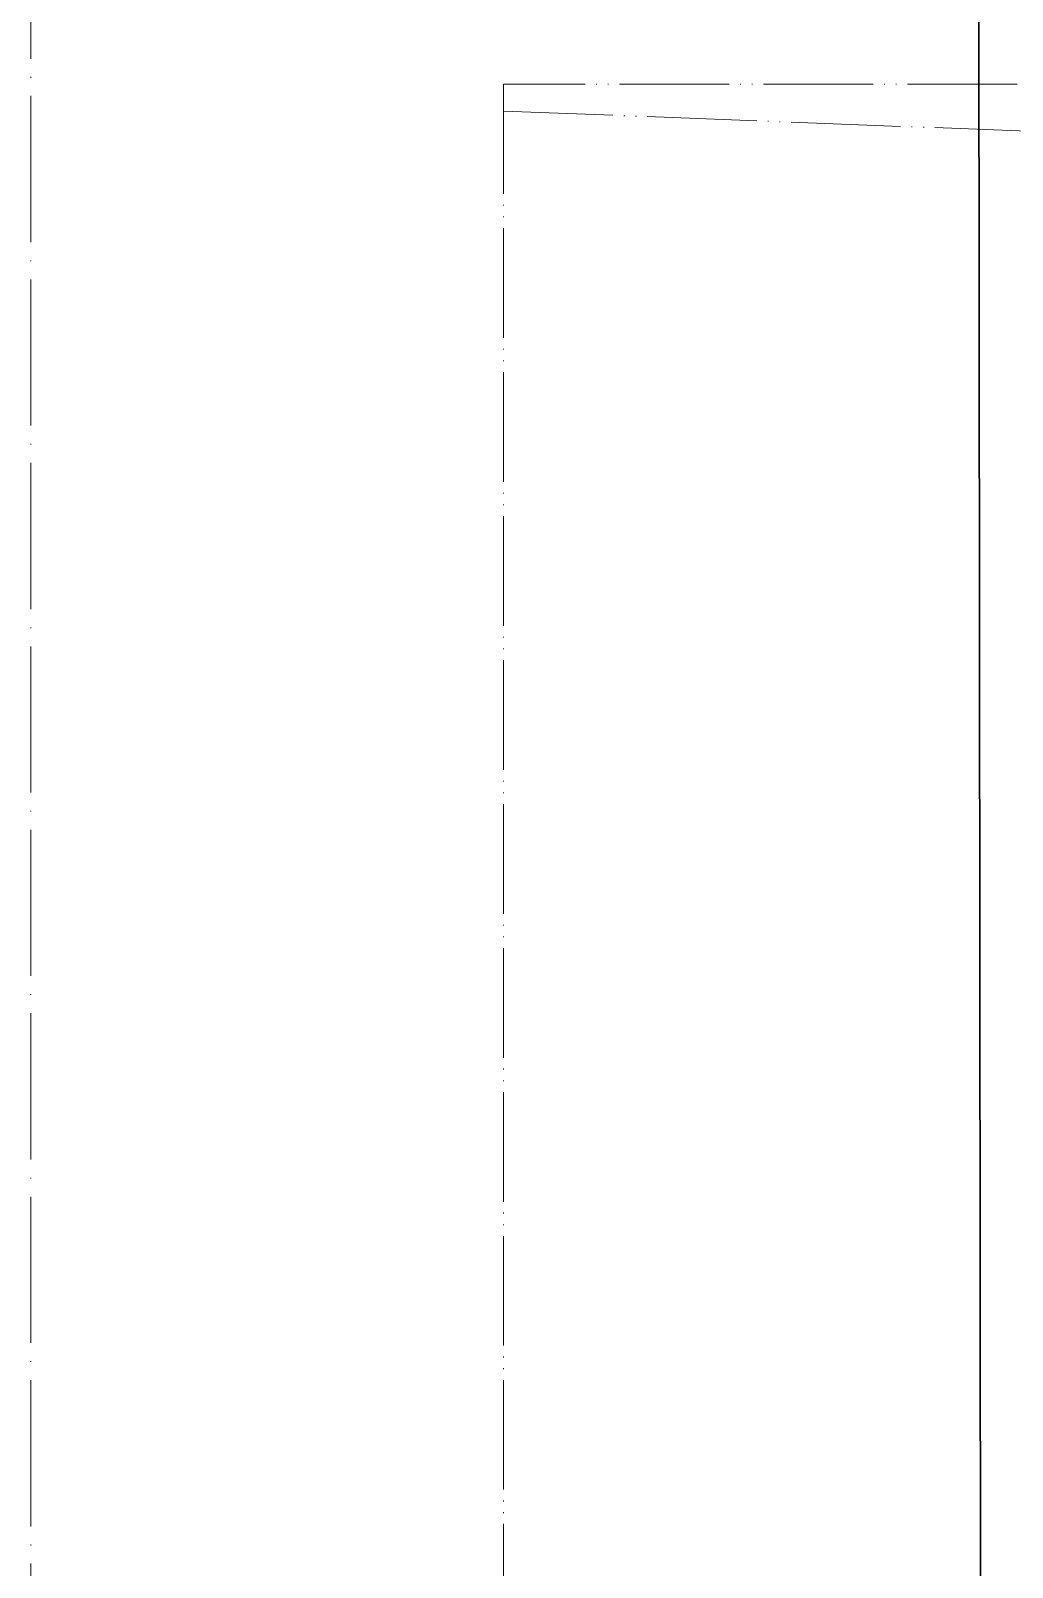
# Model space of a CAD drawing. Header units: millimetres. Extents: x -13069 to 207500, y -71366 to 56785.
# Drawn here: x -0.4 to 133.9, y 10032.1 to 10242.3 of the extents above; entities that cross this region are included whole.
import ezdxf

# ---------------------------------------------------------------- set-up
doc = ezdxf.new("R2010")
doc.units = ezdxf.units.MM
doc.linetypes.add('ADSK_Линия сетки', pattern=[25, 20, -2.5, 0, -2.5])
doc.linetypes.add('ADSK_Штрихпунктирная 2 точки_ш15 п1_5 п1_5 п1_5', pattern=[19.5, 15, -1.5, 0, -1.5, 0, -1.5])
doc.layers.add('Линии', color=7, linetype='Continuous', lineweight=9, true_color=0x00a600)
doc.layers.add('Оси', color=7, linetype='Continuous', lineweight=9)
doc.layers.add('Стены несущие', color=7, linetype='Continuous', lineweight=30)

msp = doc.modelspace()

# ---------------------------------------------------------------- linework, layer by layer
at = {"layer": 'Линии', "color": 7, "linetype": 'ADSK_Штрихпунктирная 2 точки_ш15 п1_5 п1_5 п1_5'}
for p, q in [((64.272, 10235), (64.272, 9955)), ((7364.458, 10235), (64.272, 10235)), ((64.272, 10231.321), (7339.344, 9951.321))]:
    msp.add_line(p, q, dxfattribs=at)
at = {"layer": 'Оси', "linetype": 'ADSK_Линия сетки'}
msp.add_line((-0.435, -6603.62), (-0.435, 44222.998), dxfattribs=at)
at = {"layer": 'Стены несущие'}
msp.add_line((131.258, 8548.171), (126.987, 12283.783), dxfattribs=at)

doc.saveas('drawing.dxf')
